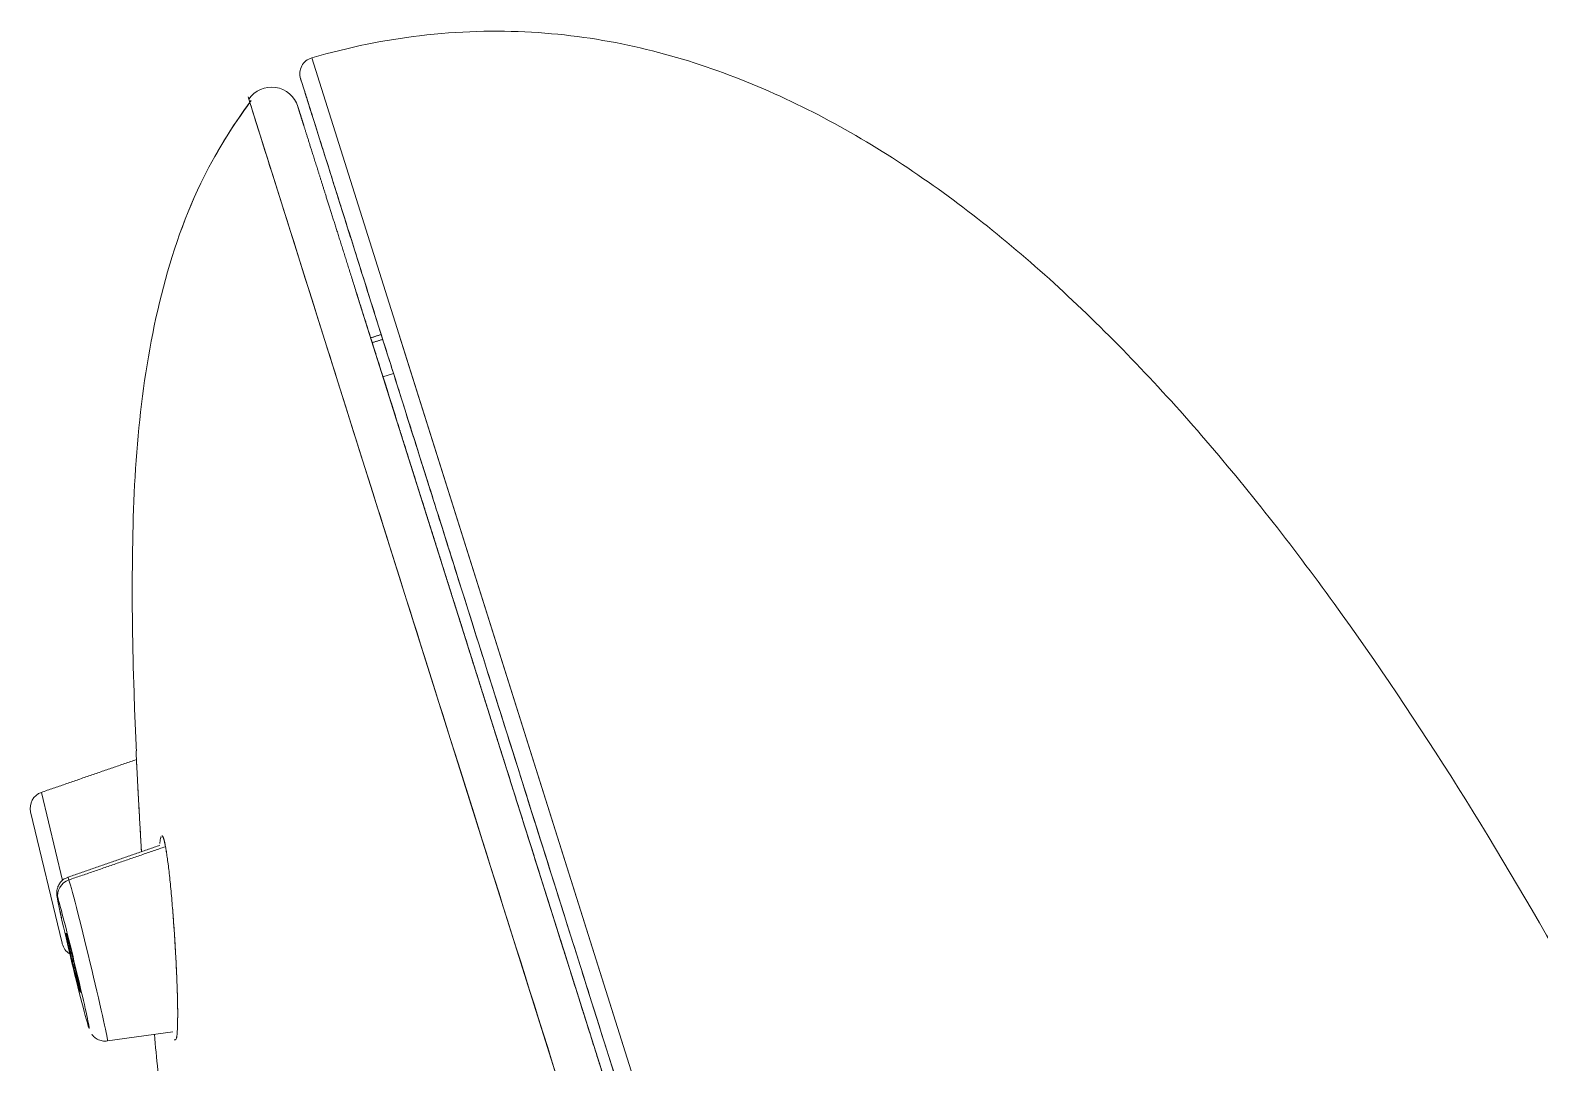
# Model space of a CAD drawing. Extents: x 6453 to 7582, y 0 to 827.
# Drawn here: x 7154.53 to 7181.88, y 535.93 to 554.64 of the extents above; entities that cross this region are included whole.
import ezdxf

# ---------------------------------------------------------------- set-up
doc = ezdxf.new("R2010")
doc.units = 0
doc.header["$LTSCALE"] = 30
doc.header["$MEASUREMENT"] = 0
doc.linetypes.add('HIDDEN2', pattern=[4.7625, 3.175, -1.5875])
doc.layers.add('1', color=7, linetype='CONTINUOUS')
doc.layers.add('2', color=1, linetype='HIDDEN2')

msp = doc.modelspace()

# ---------------------------------------------------------------- linework, layer by layer
at = {"layer": '1', "color": 7, "linetype": 'Continuous', "lineweight": 18}
for p, q in [((7158.486, 553.388), (7176.416, 496.519)), ((7176.416, 496.519), (7158.486, 553.388)), ((7177.345, 496.259), (7160.429, 549.911)), ((7160.429, 549.909), (7193.848, 443.918)), ((7160.696, 549.063), (7160.887, 549.123)), ((7160.696, 549.063), (7160.887, 549.123)), ((7161.109, 548.418), (7160.918, 548.358)), ((7161.109, 548.418), (7160.918, 548.358)), ((7154.535, 540.478), (7155.106, 538.1)), ((7155.21, 539.295), (7155.209, 539.293)), ((7155.106, 538.1), (7155.108, 538.09)), ((7155.929, 536.328), (7157.112, 536.496)), ((7157.136, 536.348), (7157.161, 536.352))]:
    msp.add_line(p, q, dxfattribs=at)
at = {"layer": '1', "color": 7, "linetype": 'Continuous', "lineweight": 13}
msp.add_line((7154.729, 540.831), (7155.113, 539.232), dxfattribs=at)
at = {"layer": '1', "color": 7, "linetype": 'Continuous', "lineweight": 18}
for centre, radius, start, end in [((7158.898, 553.104), 0.5, 17.4999, 145.4505), ((7158.898, 553.104), 0.5, 17.4999, 145.4505), ((7154.827, 540.548), 0.3, 109.0376, 193.5), ((7155.4, 538.16), 0.3, 193.5, 238.2478)]:
    msp.add_arc(centre, radius, start, end, dxfattribs=at)
at = {"layer": '1', "color": 7, "linetype": 'Continuous', "lineweight": 13}
for centre, major_axis, ratio, start_param, end_param in [((7155.323, 538.972), (-0.286, -0.09), 0.965926, 4.739226, 6.213372), ((7155.569, 537.811), (-0.36, 1.483), 0.018054, 6.021995, 6.285105), ((7155.569, 537.811), (-0.36, 1.483), 0.018054, 3.139892, 6.021995), ((7155.306, 537.747), (-0.289, 1.193), 0.018054, 3.007043, 3.453915)]:
    msp.add_ellipse(centre, major_axis=major_axis, ratio=ratio, start_param=start_param, end_param=end_param, dxfattribs=at)
at = {"layer": '1', "color": 7, "linetype": 'Continuous', "lineweight": 18}
for start_param, end_param in [(6.148635, 9.163588), (6.021995, 6.148635), (3.453916, 6.021995), (2.880402, 3.007043)]:
    msp.add_ellipse((7155.306, 537.747), major_axis=(-0.289, 1.193), ratio=0.018054, start_param=start_param, end_param=end_param, dxfattribs=at)
for points, degree, knots in [([(7158.53, 553.361), (7158.177, 552.885), (7157.471, 551.743), (7156.809, 549.71), (7156.448, 547.417), (7156.358, 545.051), (7156.386, 543.1), (7156.434, 541.937), (7156.452, 541.582)], 3, [0, 0, 0, 0, 0.143701, 0.331039, 0.519916, 0.713746, 0.912518, 1, 1, 1, 1]), ([(7158.527, 553.354), (7158.175, 552.881), (7157.47, 551.74), (7156.809, 549.71), (7156.448, 547.417), (7156.358, 545.051), (7156.386, 543.1), (7156.434, 541.937), (7156.452, 541.582)], 3, [0, 0, 0, 0, 0.14318, 0.330632, 0.519624, 0.713572, 0.912465, 1, 1, 1, 1]), ([(7159.375, 553.255), (7159.375, 553.254), (7159.438, 553.053), (7159.506, 552.837), (7159.647, 552.39), (7159.792, 551.93), (7160.013, 551.23), (7160.239, 550.512), (7160.543, 549.547), (7160.854, 548.563), (7161.243, 547.33), (7161.638, 546.077), (7162.11, 544.58), (7162.587, 543.066), (7163.138, 541.318), (7163.693, 539.558), (7164.317, 537.578), (7164.942, 535.596), (7165.63, 533.414), (7166.316, 531.24), (7167.057, 528.89), (7167.791, 526.56), (7168.573, 524.081), (7169.344, 521.635), (7170.154, 519.068), (7170.948, 516.548), (7171.772, 513.934), (7172.578, 511.38), (7173.404, 508.759), (7174.208, 506.21), (7175.025, 503.619), (7175.816, 501.107), (7176.614, 498.578), (7177.402, 496.078), (7178.19, 493.579), (7179.007, 490.987), (7179.817, 488.418), (7180.652, 485.772), (7181.471, 483.175), (7182.311, 480.51), (7183.127, 477.921), (7183.961, 475.277), (7184.762, 472.737), (7185.575, 470.156), (7186.347, 467.709), (7187.127, 465.235), (7187.856, 462.924), (7188.589, 460.598), (7189.262, 458.462), (7189.936, 456.325), (7190.543, 454.4), (7191.147, 452.484), (7191.679, 450.799), (7192.205, 449.131), (7192.653, 447.707), (7193.096, 446.305), (7193.459, 445.154), (7193.666, 444.497), (7193.846, 443.926)], 2, [0, 0, 0, 0.033713, 0.033713, 0.068746, 0.068746, 0.10378, 0.10378, 0.138813, 0.138813, 0.173846, 0.173846, 0.208879, 0.208879, 0.243913, 0.243913, 0.278946, 0.278946, 0.313979, 0.313979, 0.349012, 0.349012, 0.384046, 0.384046, 0.419079, 0.419079, 0.454112, 0.454112, 0.489145, 0.489145, 0.524179, 0.524179, 0.559212, 0.559212, 0.594245, 0.594245, 0.629278, 0.629278, 0.664312, 0.664312, 0.699345, 0.699345, 0.734378, 0.734378, 0.769411, 0.769411, 0.804444, 0.804444, 0.839478, 0.839478, 0.874511, 0.874511, 0.909544, 0.909544, 0.944577, 0.944577, 0.979611, 0.979611, 1, 1, 1]), ([(7161.224, 547.388), (7161.328, 547.058), (7161.438, 546.71), (7161.862, 545.366), (7162.365, 543.769), (7162.874, 542.155), (7163.459, 540.301), (7164.046, 538.438), (7165.362, 534.265), (7166.083, 531.977), (7166.801, 529.702), (7167.573, 527.253), (7168.337, 524.83), (7169.147, 522.261), (7169.944, 519.732), (7170.778, 517.088), (7171.594, 514.498), (7172.438, 511.822), (7173.261, 509.213), (7174.102, 506.546), (7174.918, 503.958), (7175.744, 501.337), (7176.543, 498.802), (7177.345, 496.259)], 2, [0, 0, 0, 0.023307, 0.023307, 0.112098, 0.112098, 0.200888, 0.200888, 0.289678, 0.378468, 0.378468, 0.467259, 0.467259, 0.556049, 0.556049, 0.644839, 0.644839, 0.733629, 0.733629, 0.82242, 0.82242, 0.91121, 0.91121, 1, 1, 1]), ([(7156.444, 541.582), (7156.444, 541.582), (7156.444, 541.582), (7156.444, 541.581), (7156.444, 541.581), (7156.444, 541.58), (7156.444, 541.579), (7156.444, 541.577), (7156.444, 541.576), (7156.444, 541.574), (7156.444, 541.572), (7156.444, 541.569), (7156.444, 541.567), (7156.445, 541.564), (7156.445, 541.561), (7156.445, 541.557), (7156.445, 541.554), (7156.445, 541.55), (7156.446, 541.541), (7156.446, 541.526), (7156.448, 541.502), (7156.449, 541.473), (7156.451, 541.429), (7156.455, 541.363), (7156.459, 541.269), (7156.465, 541.16), (7156.472, 541.037), (7156.479, 540.9), (7156.487, 540.752), (7156.495, 540.592), (7156.505, 540.423), (7156.515, 540.247), (7156.525, 540.065), (7156.534, 539.901), (7156.54, 539.798), (7156.543, 539.758)], 3, [0, 0, 0, 0, 0.007395, 0.014785, 0.022171, 0.029554, 0.036936, 0.044317, 0.051698, 0.059079, 0.066463, 0.073849, 0.081239, 0.088633, 0.096033, 0.10344, 0.110854, 0.118276, 0.125707, 0.157195, 0.188632, 0.220092, 0.251645, 0.314655, 0.377843, 0.441054, 0.504314, 0.568069, 0.631945, 0.696632, 0.761425, 0.826814, 0.891886, 0.957736, 1, 1, 1, 1]), ([(7156.444, 541.582), (7156.444, 541.582), (7156.444, 541.582), (7156.444, 541.581), (7156.444, 541.581), (7156.444, 541.58), (7156.444, 541.579), (7156.444, 541.577), (7156.444, 541.576), (7156.444, 541.574), (7156.444, 541.572), (7156.444, 541.569), (7156.444, 541.567), (7156.445, 541.564), (7156.445, 541.561), (7156.445, 541.557), (7156.445, 541.554), (7156.445, 541.55), (7156.446, 541.541), (7156.446, 541.526), (7156.448, 541.502), (7156.449, 541.473), (7156.451, 541.429), (7156.455, 541.363), (7156.459, 541.269), (7156.465, 541.16), (7156.472, 541.037), (7156.479, 540.9), (7156.487, 540.752), (7156.495, 540.592), (7156.505, 540.423), (7156.515, 540.247), (7156.525, 540.065), (7156.534, 539.901), (7156.54, 539.798), (7156.543, 539.758)], 3, [0, 0, 0, 0, 0.007395, 0.014785, 0.022171, 0.029554, 0.036936, 0.044317, 0.051698, 0.059079, 0.066463, 0.073849, 0.081239, 0.088633, 0.096033, 0.10344, 0.110854, 0.118276, 0.125707, 0.157195, 0.188632, 0.220092, 0.251645, 0.314655, 0.377843, 0.441054, 0.504314, 0.568069, 0.631945, 0.696632, 0.761425, 0.826814, 0.891886, 0.957736, 1, 1, 1, 1]), ([(7156.543, 539.758), (7156.542, 539.764), (7156.54, 539.8), (7156.536, 539.871), (7156.531, 539.968), (7156.525, 540.072), (7156.518, 540.181), (7156.511, 540.301), (7156.505, 540.423), (7156.498, 540.545), (7156.492, 540.662), (7156.485, 540.786), (7156.478, 540.912), (7156.471, 541.043), (7156.465, 541.164), (7156.459, 541.274), (7156.454, 541.367), (7156.451, 541.43), (7156.449, 541.473), (7156.448, 541.502), (7156.446, 541.527), (7156.446, 541.543), (7156.445, 541.554), (7156.445, 541.561), (7156.444, 541.566), (7156.444, 541.571), (7156.444, 541.575), (7156.444, 541.578), (7156.444, 541.58), (7156.444, 541.581), (7156.444, 541.582), (7156.444, 541.582)], 3, [0, 0, 0, 0, 0.006225, 0.03782, 0.074665, 0.108122, 0.148642, 0.192131, 0.238598, 0.285242, 0.331494, 0.377351, 0.438555, 0.495731, 0.561584, 0.626379, 0.688387, 0.748378, 0.780206, 0.81202, 0.843824, 0.875616, 0.889617, 0.903573, 0.917483, 0.931348, 0.945168, 0.958943, 0.972673, 0.986359, 1, 1, 1, 1]), ([(7156.444, 541.582), (7156.444, 541.582), (7156.444, 541.582), (7156.444, 541.581), (7156.444, 541.58), (7156.444, 541.58), (7156.444, 541.578), (7156.444, 541.577), (7156.444, 541.575), (7156.444, 541.573), (7156.444, 541.571), (7156.444, 541.568), (7156.445, 541.565), (7156.445, 541.562), (7156.445, 541.559), (7156.445, 541.555), (7156.445, 541.551), (7156.446, 541.542), (7156.446, 541.527), (7156.448, 541.503), (7156.449, 541.474), (7156.45, 541.449), (7156.451, 541.434), (7156.451, 541.43)], 3, [0, 0, 0, 0, 0.029378, 0.058814, 0.088308, 0.11786, 0.147471, 0.17714, 0.206867, 0.236652, 0.266497, 0.296399, 0.326361, 0.356381, 0.38646, 0.416598, 0.446795, 0.47705, 0.599056, 0.721194, 0.843467, 0.965881, 1, 1, 1, 1]), ([(7156.444, 541.582), (7156.444, 541.582), (7156.444, 541.582), (7156.444, 541.581), (7156.444, 541.58), (7156.444, 541.58), (7156.444, 541.578), (7156.444, 541.577), (7156.444, 541.575), (7156.444, 541.573), (7156.444, 541.571), (7156.444, 541.568), (7156.445, 541.565), (7156.445, 541.562), (7156.445, 541.559), (7156.445, 541.555), (7156.445, 541.551), (7156.446, 541.542), (7156.446, 541.527), (7156.448, 541.503), (7156.449, 541.474), (7156.45, 541.449), (7156.451, 541.434), (7156.451, 541.43)], 3, [0, 0, 0, 0, 0.029378, 0.058814, 0.088308, 0.11786, 0.147471, 0.17714, 0.206867, 0.236652, 0.266497, 0.296399, 0.326361, 0.356381, 0.38646, 0.416598, 0.446795, 0.47705, 0.599056, 0.721194, 0.843467, 0.965881, 1, 1, 1, 1]), ([(7156.543, 539.758), (7156.542, 539.764), (7156.54, 539.8), (7156.536, 539.871), (7156.531, 539.968), (7156.525, 540.072), (7156.518, 540.181), (7156.511, 540.301), (7156.505, 540.423), (7156.498, 540.545), (7156.492, 540.662), (7156.485, 540.786), (7156.478, 540.912), (7156.471, 541.043), (7156.465, 541.164), (7156.459, 541.274), (7156.454, 541.367), (7156.451, 541.43), (7156.449, 541.473), (7156.448, 541.502), (7156.446, 541.527), (7156.446, 541.543), (7156.445, 541.554), (7156.445, 541.561), (7156.444, 541.566), (7156.444, 541.571), (7156.444, 541.575), (7156.444, 541.578), (7156.444, 541.58), (7156.444, 541.581), (7156.444, 541.582), (7156.444, 541.582)], 3, [0, 0, 0, 0, 0.006225, 0.03782, 0.074665, 0.108122, 0.148642, 0.192131, 0.238598, 0.285242, 0.331494, 0.377351, 0.438555, 0.495731, 0.561584, 0.626379, 0.688387, 0.748378, 0.780206, 0.81202, 0.843824, 0.875616, 0.889617, 0.903573, 0.917483, 0.931348, 0.945168, 0.958943, 0.972673, 0.986359, 1, 1, 1, 1]), ([(7156.876, 539.904), (7156.877, 539.919), (7156.881, 539.953), (7156.888, 539.997), (7156.895, 540.02), (7156.898, 540.028)], 3, [0, 0, 0, 0, 0.239811, 0.620286, 1, 1, 1, 1]), ([(7156.898, 540.028), (7156.896, 540.023), (7156.891, 540.009), (7156.884, 539.975), (7156.879, 539.935), (7156.876, 539.91), (7156.876, 539.904)], 3, [0, 0, 0, 0, 0.2246, 0.562766, 0.910777, 1, 1, 1, 1]), ([(7156.876, 539.904), (7156.877, 539.919), (7156.881, 539.953), (7156.888, 539.997), (7156.895, 540.02), (7156.898, 540.028)], 3, [0, 0, 0, 0, 0.239811, 0.620286, 1, 1, 1, 1]), ([(7156.898, 540.028), (7156.896, 540.024), (7156.891, 540.009), (7156.884, 539.975), (7156.879, 539.935), (7156.876, 539.91), (7156.876, 539.904)], 3, [0, 0, 0, 0, 0.227862, 0.564605, 0.911152, 1, 1, 1, 1]), ([(7156.946, 539.99), (7156.945, 539.992), (7156.944, 539.995), (7156.942, 540), (7156.941, 540.005), (7156.939, 540.009), (7156.937, 540.013), (7156.936, 540.017), (7156.934, 540.021), (7156.932, 540.025), (7156.931, 540.028), (7156.929, 540.031), (7156.925, 540.037), (7156.919, 540.045), (7156.913, 540.046), (7156.911, 540.045), (7156.911, 540.045)], 3, [0, 0, 0, 0, 0.044034, 0.088159, 0.132376, 0.176685, 0.221086, 0.265578, 0.310163, 0.35484, 0.399609, 0.444471, 0.489425, 0.738188, 0.988254, 1, 1, 1, 1]), ([(7156.946, 539.99), (7156.945, 539.992), (7156.944, 539.995), (7156.942, 540), (7156.941, 540.005), (7156.939, 540.009), (7156.937, 540.013), (7156.936, 540.017), (7156.934, 540.021), (7156.932, 540.025), (7156.931, 540.028), (7156.929, 540.031), (7156.925, 540.037), (7156.919, 540.045), (7156.913, 540.046), (7156.911, 540.045), (7156.911, 540.045)], 3, [0, 0, 0, 0, 0.044034, 0.088159, 0.132376, 0.176685, 0.221086, 0.265578, 0.310163, 0.35484, 0.399609, 0.444471, 0.489425, 0.738188, 0.988254, 1, 1, 1, 1]), ([(7156.924, 540.038), (7156.925, 540.038), (7156.926, 540.036), (7156.928, 540.032), (7156.931, 540.027), (7156.934, 540.022), (7156.937, 540.015), (7156.94, 540.007), (7156.943, 539.999), (7156.945, 539.993), (7156.946, 539.99)], 3, [0, 0, 0, 0, 0.052438, 0.188087, 0.323547, 0.458874, 0.594126, 0.72936, 0.864632, 1, 1, 1, 1]), ([(7156.946, 539.99), (7156.946, 539.988), (7156.947, 539.984), (7156.949, 539.979), (7156.951, 539.972), (7156.953, 539.966), (7156.954, 539.96), (7156.956, 539.953), (7156.958, 539.946), (7156.96, 539.938), (7156.961, 539.931), (7156.963, 539.923), (7156.965, 539.915), (7156.967, 539.906), (7156.969, 539.898), (7156.971, 539.889), (7156.972, 539.879), (7156.976, 539.86), (7156.982, 539.83), (7156.99, 539.785), (7156.997, 539.737), (7157.008, 539.666), (7157.021, 539.567), (7157.038, 539.433), (7157.054, 539.286), (7157.076, 539.073), (7157.102, 538.786), (7157.125, 538.481), (7157.142, 538.234), (7157.153, 538.048), (7157.164, 537.863), (7157.173, 537.683), (7157.181, 537.509), (7157.188, 537.344), (7157.193, 537.188), (7157.196, 537.044), (7157.199, 536.912), (7157.199, 536.793), (7157.198, 536.686), (7157.196, 536.592), (7157.192, 536.511), (7157.187, 536.446), (7157.181, 536.397), (7157.174, 536.371), (7157.168, 536.358), (7157.164, 536.354), (7157.162, 536.353), (7157.162, 536.353)], 3, [0, 0, 0, 0, 0.004172, 0.008342, 0.012513, 0.016684, 0.020855, 0.025028, 0.029203, 0.03338, 0.03756, 0.041744, 0.045932, 0.050125, 0.054324, 0.058528, 0.062739, 0.066956, 0.084104, 0.101211, 0.118315, 0.135453, 0.170849, 0.206134, 0.241668, 0.277809, 0.349532, 0.419988, 0.455133, 0.490544, 0.526301, 0.561506, 0.59638, 0.631506, 0.665643, 0.699355, 0.732408, 0.765385, 0.798604, 0.831943, 0.865648, 0.898891, 0.932, 0.965307, 0.981887, 0.998438, 1, 1, 1, 1]), ([(7156.946, 539.99), (7156.946, 539.988), (7156.947, 539.984), (7156.949, 539.979), (7156.951, 539.972), (7156.953, 539.966), (7156.954, 539.96), (7156.956, 539.953), (7156.958, 539.946), (7156.96, 539.938), (7156.961, 539.931), (7156.963, 539.923), (7156.965, 539.915), (7156.967, 539.906), (7156.969, 539.898), (7156.971, 539.889), (7156.972, 539.879), (7156.976, 539.86), (7156.982, 539.83), (7156.99, 539.785), (7156.997, 539.737), (7157.008, 539.666), (7157.021, 539.567), (7157.038, 539.433), (7157.054, 539.286), (7157.076, 539.073), (7157.102, 538.786), (7157.125, 538.481), (7157.142, 538.234), (7157.153, 538.048), (7157.164, 537.863), (7157.173, 537.683), (7157.181, 537.509), (7157.188, 537.344), (7157.193, 537.188), (7157.196, 537.044), (7157.199, 536.912), (7157.199, 536.793), (7157.198, 536.686), (7157.196, 536.592), (7157.192, 536.511), (7157.187, 536.446), (7157.181, 536.397), (7157.174, 536.371), (7157.169, 536.36), (7157.167, 536.357), (7157.166, 536.356)], 3, [0, 0, 0, 0, 0.004226, 0.008452, 0.012677, 0.016902, 0.021128, 0.025355, 0.029585, 0.033817, 0.038052, 0.042291, 0.046534, 0.050782, 0.055035, 0.059294, 0.06356, 0.067833, 0.085205, 0.102536, 0.119863, 0.137226, 0.173085, 0.208832, 0.244832, 0.281445, 0.354107, 0.425485, 0.46109, 0.496965, 0.533189, 0.568856, 0.604187, 0.639772, 0.674355, 0.708509, 0.741994, 0.775403, 0.809057, 0.842833, 0.876979, 0.910657, 0.944199, 0.977942, 0.994739, 1, 1, 1, 1]), ([(7157.159, 536.352), (7157.161, 536.352), (7157.163, 536.353), (7157.168, 536.358), (7157.174, 536.371), (7157.18, 536.397), (7157.187, 536.444), (7157.192, 536.509), (7157.196, 536.588), (7157.198, 536.678), (7157.199, 536.781), (7157.199, 536.903), (7157.197, 537.035), (7157.193, 537.181), (7157.188, 537.347), (7157.181, 537.501), (7157.176, 537.616), (7157.173, 537.679), (7157.171, 537.73), (7157.168, 537.792), (7157.163, 537.869), (7157.159, 537.948), (7157.155, 538.008), (7157.153, 538.04), (7157.152, 538.062), (7157.15, 538.095), (7157.146, 538.169), (7157.138, 538.283), (7157.13, 538.406), (7157.122, 538.519), (7157.113, 538.639), (7157.101, 538.787), (7157.086, 538.957), (7157.07, 539.129), (7157.054, 539.288), (7157.038, 539.436), (7157.021, 539.568), (7157.008, 539.666), (7156.997, 539.737), (7156.989, 539.785), (7156.982, 539.83), (7156.976, 539.863), (7156.971, 539.887), (7156.968, 539.903), (7156.964, 539.918), (7156.961, 539.932), (7156.958, 539.945), (7156.955, 539.958), (7156.952, 539.969), (7156.949, 539.98), (7156.947, 539.987), (7156.946, 539.99)], 3, [0, 0, 0, 0, 0.010168, 0.026744, 0.043315, 0.074968, 0.10749, 0.141263, 0.175453, 0.205104, 0.236601, 0.271381, 0.306815, 0.335715, 0.37404, 0.415799, 0.431303, 0.443405, 0.452639, 0.461727, 0.479574, 0.496933, 0.507023, 0.513749, 0.515587, 0.51934, 0.532675, 0.557479, 0.583675, 0.602849, 0.621616, 0.653306, 0.689397, 0.724733, 0.76166, 0.796271, 0.831302, 0.865789, 0.882809, 0.899809, 0.916788, 0.933746, 0.941212, 0.948651, 0.956065, 0.963452, 0.970814, 0.978149, 0.985459, 0.992742, 1, 1, 1, 1]), ([(7157.159, 536.352), (7157.161, 536.352), (7157.163, 536.353), (7157.168, 536.358), (7157.174, 536.371), (7157.18, 536.397), (7157.187, 536.444), (7157.192, 536.509), (7157.196, 536.588), (7157.198, 536.678), (7157.199, 536.781), (7157.199, 536.903), (7157.197, 537.035), (7157.193, 537.181), (7157.188, 537.347), (7157.181, 537.501), (7157.176, 537.616), (7157.173, 537.679), (7157.171, 537.73), (7157.168, 537.792), (7157.163, 537.869), (7157.159, 537.948), (7157.155, 538.008), (7157.153, 538.04), (7157.152, 538.062), (7157.15, 538.095), (7157.146, 538.169), (7157.138, 538.283), (7157.13, 538.406), (7157.122, 538.519), (7157.113, 538.639), (7157.101, 538.787), (7157.086, 538.957), (7157.07, 539.129), (7157.054, 539.288), (7157.038, 539.436), (7157.021, 539.568), (7157.008, 539.666), (7156.997, 539.737), (7156.989, 539.785), (7156.982, 539.83), (7156.976, 539.863), (7156.971, 539.887), (7156.968, 539.903), (7156.964, 539.918), (7156.961, 539.932), (7156.958, 539.945), (7156.955, 539.958), (7156.952, 539.969), (7156.949, 539.98), (7156.947, 539.987), (7156.946, 539.99)], 3, [0, 0, 0, 0, 0.010168, 0.026744, 0.043315, 0.074968, 0.10749, 0.141263, 0.175453, 0.205104, 0.236601, 0.271381, 0.306815, 0.335715, 0.37404, 0.415799, 0.431303, 0.443405, 0.452639, 0.461727, 0.479574, 0.496933, 0.507023, 0.513749, 0.515587, 0.51934, 0.532675, 0.557479, 0.583675, 0.602849, 0.621616, 0.653306, 0.689397, 0.724733, 0.76166, 0.796271, 0.831302, 0.865789, 0.882809, 0.899809, 0.916788, 0.933746, 0.941212, 0.948651, 0.956065, 0.963452, 0.970814, 0.978149, 0.985459, 0.992742, 1, 1, 1, 1]), ([(7155.21, 539.289), (7155.186, 539.283), (7155.137, 539.264), (7155.077, 539.209), (7155.036, 539.144), (7155.015, 539.084), (7155.008, 539.036), (7155.007, 539.003), (7155.008, 538.978), (7155.012, 538.945), (7155.024, 538.878), (7155.047, 538.761), (7155.083, 538.603), (7155.093, 538.558)], 3, [0, 0, 0, 0, 0.053309, 0.122737, 0.180457, 0.229589, 0.26972, 0.300754, 0.332564, 0.383692, 0.522011, 0.874537, 1, 1, 1, 1]), ([(7155.643, 536.451), (7155.652, 536.437), (7155.679, 536.404), (7155.744, 536.356), (7155.831, 536.324), (7155.894, 536.325), (7155.926, 536.33)], 3, [0, 0, 0, 0, 0.167268, 0.421475, 0.719973, 1, 1, 1, 1]), ([(7156.777, 536.451), (7156.816, 536.016), (7156.868, 535.499), (7156.923, 534.984), (7156.932, 534.902)], 3, [0, 0, 0, 0, 0.841799, 1, 1, 1, 1]), ([(7156.777, 536.451), (7156.816, 536.016), (7156.868, 535.499), (7156.923, 534.984), (7156.932, 534.902)], 3, [0, 0, 0, 0, 0.841799, 1, 1, 1, 1])]:
    msp.add_open_spline(points, degree=degree, knots=knots, dxfattribs=at)
for points, weights, knots in [([(7176.416, 496.519), (7158.486, 553.388), (7158.486, 553.388), (7158.486, 553.388)], [1, 0.707106781187, 0.999979307548, 0.99995861802], [0, 0, 0, 0.999929, 1, 1, 1]), ([(7176.416, 496.519), (7158.486, 553.388), (7158.486, 553.388), (7158.486, 553.388)], [1, 0.707106781187, 0.999979307866, 0.999958618656], [0, 0, 0, 0.999929, 1, 1, 1]), ([(7155.429, 537.23), (7155.386, 537.366), (7155.263, 537.883), (7155.14, 538.4), (7155.183, 538.264)], [1, 0.707106781191, 1, 0.707106781191, 1], [0, 0, 0, 0.5, 0.5, 1, 1, 1]), ([(7155.183, 538.264), (7155.226, 538.129), (7155.349, 537.612), (7155.472, 537.095), (7155.429, 537.23)], [1, 0.707106781183, 1, 0.707106781183, 1], [0, 0, 0, 0.5, 0.5, 1, 1, 1])]:
    msp.add_rational_spline(points, weights, degree=2, knots=knots, dxfattribs=at)
for points, degree in [([(7160.887, 549.123), (7160.696, 549.063)], 1), ([(7160.887, 549.123), (7160.696, 549.063)], 1), ([(7160.723, 548.976), (7160.914, 549.036)], 1), ([(7160.723, 548.976), (7160.914, 549.036)], 1), ([(7160.812, 548.694), (7160.977, 548.171), (7161.16, 547.591)], 2), ([(7156.452, 541.426), (7154.729, 540.831)], 1), ([(7156.878, 539.873), (7155.209, 539.293)], 1)]:
    msp.add_open_spline(points, degree=degree, dxfattribs=at)
at = {"layer": '1', "color": 7, "linetype": 'Continuous', "lineweight": 13}
msp.add_open_spline([(7156.974, 539.846), (7155.229, 539.246)], degree=1, dxfattribs=at)
at = {"layer": '2', "color": 7, "linetype": 'Continuous', "lineweight": 13}
for p in [(7159.629, 554.134), (7161.219, 549.092)]:
    msp.add_line(p, (7181.457, 484.903), dxfattribs=at)
at = {"layer": '2', "color": 7, "linetype": 'Continuous', "lineweight": 18}
msp.add_line((7161.008, 548.738), (7160.64, 549.906), dxfattribs=at)
for start in [106.1808, 106.1814]:
    msp.add_arc((7159.712, 553.846), 0.3, start, 197.5, dxfattribs=at)
msp.add_open_spline([(7196.452, 502.836), (7195.449, 506.015), (7193.384, 512.258), (7190.072, 521.208), (7186.496, 529.653), (7182.59, 537.463), (7178.975, 543.28), (7175.781, 547.353), (7173.199, 550.05), (7170.384, 552.299), (7167.262, 553.959), (7164.308, 554.666), (7161.702, 554.606), (7160.314, 554.333), (7159.629, 554.134)], degree=3, knots=[0, 0, 0, 0, 0.125487, 0.250974, 0.376461, 0.501948, 0.627435, 0.690178, 0.752921, 0.815665, 0.878408, 0.941152, 0.972524, 1, 1, 1, 1], dxfattribs=at)
msp.add_open_spline([(7196.452, 502.836), (7195.449, 506.015), (7193.384, 512.258), (7190.072, 521.208), (7186.496, 529.653), (7182.59, 537.463), (7178.975, 543.28), (7175.781, 547.353), (7173.199, 550.05), (7170.384, 552.299), (7167.262, 553.959), (7164.308, 554.666), (7161.702, 554.606), (7160.314, 554.333), (7159.629, 554.134)], degree=3, knots=[0, 0, 0, 0, 0.125487, 0.250974, 0.376461, 0.501948, 0.627435, 0.690178, 0.752921, 0.815665, 0.878408, 0.941152, 0.972524, 1, 1, 1, 1], dxfattribs=at)
for points, weights in [([(7160.64, 549.906), (7159.422, 553.77), (7159.426, 553.756)], [1, 0.929093507934, 0.893640764461]), ([(7181.146, 484.871), (7166.963, 529.854), (7161.008, 548.738)], [1, 0.777791238467, 1])]:
    msp.add_rational_spline(points, weights, degree=2, dxfattribs=at)
msp.add_rational_spline([(7181.146, 484.871), (7166.963, 529.854), (7161.008, 548.738), (7160.812, 549.359), (7160.64, 549.906), (7159.426, 553.757), (7159.426, 553.756)], [1, 0.777791238467, 1, 0.999647191397, 1, 0.929321570329, 0.893869190396], degree=2, knots=[0, 0, 0, 0.75006, 0.75006, 0.774722, 0.774722, 1, 1, 1], dxfattribs=at)

doc.saveas('drawing.dxf')
